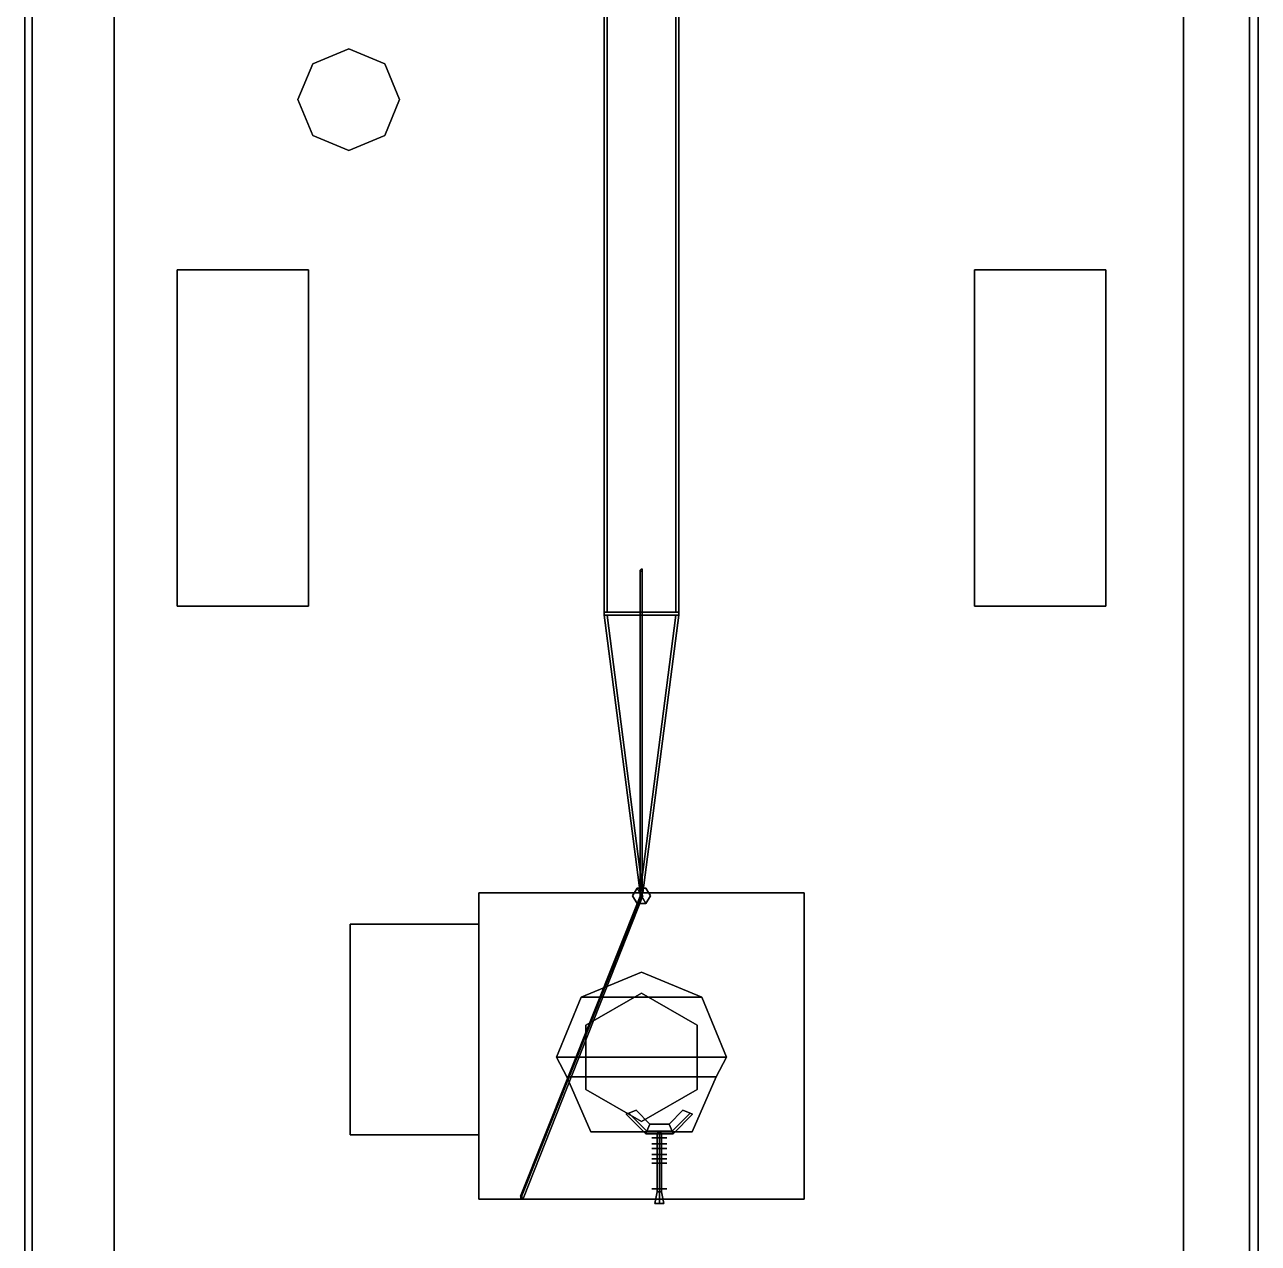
# Model space of a CAD drawing. Header units: millimetres. Extents: x -4.1 to 4.1, y -26.8 to 25.6.
# Drawn here: x -4.13 to 4.13, y -16.38 to -8.22 of the extents above; entities that cross this region are included whole.
import ezdxf

# ---------------------------------------------------------------- set-up
doc = ezdxf.new("R2010")
doc.units = ezdxf.units.MM
for name, color, linetype in [('gun', 1, 'Continuous'), ('railing', 3, 'Continuous'), ('sleeve', 5, 'Continuous'), ('turrets', 2, 'Continuous')]:
    doc.layers.add(name, color=color, linetype=linetype)

msp = doc.modelspace()

# ---------------------------------------------------------------- linework, layer by layer
for points in [[(-4.13, 13.86, -0.12), (-4.08, 13.86, -0.3), (-4.08, -17.84, -0.3), (-4.13, -17.84, -0.12)], [(-4.13, 13.86, 1.39), (-4.13, 13.86, -0.12), (-4.13, -17.84, -0.12), (-4.13, -17.84, 1.39)], [(4.13, -17.84, 1.39), (4.13, 13.86, 1.39), (-4.13, 13.86, 1.39), (-4.13, -17.84, 1.39)], [(-4.08, 13.86, -0.3), (-3.53, 13.86, -0.87), (-3.53, -17.84, -0.87), (-4.08, -17.84, -0.3)], [(-3.53, -17.84, -0.87), (-3.53, 13.86, -0.87), (3.63, 13.86, -0.87), (3.63, -17.84, -0.87)], [(3.63, -17.84, -0.87), (3.63, 13.86, -0.87), (4.07, 13.86, -0.3), (4.07, -17.84, -0.3)], [(4.07, -17.84, -0.3), (4.07, 13.86, -0.3), (4.13, 13.86, -0.12), (4.13, -17.84, -0.12)], [(4.13, -17.84, -0.12), (4.13, 13.86, -0.12), (4.13, 13.86, 1.39), (4.13, -17.84, 1.39)], [(-0.23, -12.15, 10.16), (-0.25, -12.15, 10.16), (-0.25, 6.88, 16.43), (-0.23, 6.88, 16.43)], [(-0.25, 6.88, 16.45), (-0.25, 6.88, 16.43), (-0.25, -12.15, 10.16), (-0.25, -12.15, 10.18)], [(-0.23, 6.88, 16.45), (-0.25, 6.88, 16.45), (-0.25, -12.15, 10.18), (-0.23, -12.15, 10.18)], [(-0.23, -12.15, 10.18), (-0.23, -12.15, 10.16), (-0.23, 6.88, 16.43), (-0.23, 6.88, 16.45)], [(0.25, 6.88, 16.45), (0.23, 6.88, 16.45), (0.23, -12.15, 10.18), (0.25, -12.15, 10.18)], [(0.23, 6.88, 16.45), (0.23, 6.88, 16.43), (0.23, -12.15, 10.16), (0.23, -12.15, 10.18)], [(0.25, -12.15, 10.16), (0.23, -12.15, 10.16), (0.23, 6.88, 16.43), (0.25, 6.88, 16.43)], [(0.25, -12.15, 10.18), (0.25, -12.15, 10.16), (0.25, 6.88, 16.43), (0.25, 6.88, 16.45)], [(-2.2004, -8.4796, 3.93), (-1.96, -8.38, 3.93), (-1.96, -8.38, 1.39), (-2.2004, -8.4796, 1.39)], [(-1.96, -8.38, 3.93), (-1.7196, -8.4796, 3.93), (-1.7196, -8.4796, 1.39), (-1.96, -8.38, 1.39)], [(-2.3, -8.72, 3.93), (-2.2004, -8.4796, 3.93), (-2.2004, -8.4796, 1.39), (-2.3, -8.72, 1.39)], [(-1.7196, -8.4796, 3.93), (-1.62, -8.72, 3.93), (-1.62, -8.72, 1.39), (-1.7196, -8.4796, 1.39)], [(-2.2004, -8.9604, 3.93), (-2.3, -8.72, 3.93), (-2.3, -8.72, 1.39), (-2.2004, -8.9604, 1.39)], [(-1.62, -8.72, 3.93), (-1.7196, -8.9604, 3.93), (-1.7196, -8.9604, 1.39), (-1.62, -8.72, 1.39)], [(-1.96, -9.06, 3.93), (-2.2004, -8.9604, 3.93), (-2.2004, -8.9604, 1.39), (-1.96, -9.06, 1.39)], [(-1.7196, -8.9604, 3.93), (-1.96, -9.06, 3.93), (-1.96, -9.06, 1.39), (-1.7196, -8.9604, 1.39)], [(-3.11, -9.86, 1.58), (-3.11, -9.86, 1.39), (-3.11, -12.11, 1.39), (-3.11, -12.11, 1.58)], [(-2.23, -12.11, 1.58), (-2.23, -9.86, 1.58), (-3.11, -9.86, 1.58), (-3.11, -12.11, 1.58)], [(-2.23, -9.86, 1.58), (-2.23, -9.86, 1.39), (-3.11, -9.86, 1.39), (-3.11, -9.86, 1.58)], [(-2.23, -12.11, 1.39), (-2.23, -9.86, 1.39), (-2.23, -9.86, 1.58), (-2.23, -12.11, 1.58)], [(2.23, -9.86, 1.58), (2.23, -9.86, 1.39), (2.23, -12.11, 1.39), (2.23, -12.11, 1.58)], [(3.11, -12.11, 1.58), (3.11, -9.86, 1.58), (2.23, -9.86, 1.58), (2.23, -12.11, 1.58)], [(3.11, -9.86, 1.58), (3.11, -9.86, 1.39), (2.23, -9.86, 1.39), (2.23, -9.86, 1.58)], [(3.11, -12.11, 1.39), (3.11, -9.86, 1.39), (3.11, -9.86, 1.58), (3.11, -12.11, 1.58)], [(0.005, -11.86, 1.39), (-0.01, -11.87, 1.39), (-0.01, -14.05, 9.05), (0.005, -14.0413, 9.05)], [(-0.01, -11.87, 1.39), (0.005, -11.88, 1.39), (0.005, -14.0587, 9.05), (-0.01, -14.05, 9.05)], [(0.005, -11.88, 1.39), (0.005, -11.86, 1.39), (0.005, -14.0413, 9.05), (0.005, -14.0587, 9.05)], [(-3.11, -12.11, 1.58), (-3.11, -12.11, 1.39), (-2.23, -12.11, 1.39), (-2.23, -12.11, 1.58)], [(2.23, -12.11, 1.58), (2.23, -12.11, 1.39), (3.11, -12.11, 1.39), (3.11, -12.11, 1.58)], [(-0.25, -12.15, 10.18), (-0.25, -12.15, 10.16), (-0.25, -12.17, 10.16), (-0.25, -12.17, 10.18)], [(0.25, -12.15, 10.18), (0.25, -12.15, 10.16), (-0.25, -12.15, 10.16), (-0.25, -12.15, 10.18)], [(0.25, -12.17, 10.18), (0.25, -12.15, 10.18), (-0.25, -12.15, 10.18), (-0.25, -12.17, 10.18)], [(-0.25, -12.17, 10.16), (-0.25, -12.15, 10.16), (0.25, -12.15, 10.16), (0.25, -12.17, 10.16)], [(-0.25, -12.17, 10.18), (-0.25, -12.17, 10.16), (0.25, -12.17, 10.16), (0.25, -12.17, 10.18)], [(-0.23, -12.17, 10.18), (-0.25, -12.17, 10.18), (-0.01, -14.03, 9.55), (0.01, -14.03, 9.55)], [(-0.25, -12.17, 10.18), (-0.25, -12.17, 10.16), (-0.01, -14.03, 9.53), (-0.01, -14.03, 9.55)], [(0.01, -14.03, 9.53), (-0.01, -14.03, 9.53), (-0.25, -12.17, 10.16), (-0.23, -12.17, 10.16)], [(0.01, -14.03, 9.55), (0.01, -14.03, 9.53), (-0.23, -12.17, 10.16), (-0.23, -12.17, 10.18)], [(0.23, -12.17, 10.18), (0.23, -12.17, 10.16), (-0.01, -14.03, 9.53), (-0.01, -14.03, 9.55)], [(0.25, -12.17, 10.18), (0.23, -12.17, 10.18), (-0.01, -14.03, 9.55), (0.01, -14.03, 9.55)], [(0.01, -14.03, 9.53), (-0.01, -14.03, 9.53), (0.23, -12.17, 10.16), (0.25, -12.17, 10.16)], [(0.01, -14.03, 9.55), (0.01, -14.03, 9.53), (0.25, -12.17, 10.16), (0.25, -12.17, 10.18)], [(0.25, -12.17, 10.16), (0.25, -12.15, 10.16), (0.25, -12.15, 10.18), (0.25, -12.17, 10.18)], [(-1.09, -14.03, 2.24), (-1.09, -14.03, 1.39), (-1.09, -16.08, 1.39), (-1.09, -16.08, 2.24)], [(1.09, -14.03, 2.24), (1.09, -14.03, 1.39), (-1.09, -14.03, 1.39), (-1.09, -14.03, 2.24)], [(1.09, -16.08, 2.24), (1.09, -14.03, 2.24), (-1.09, -14.03, 2.24), (-1.09, -16.08, 2.24)], [(-0.79, -16.07, 2.24), (-0.81, -16.06, 2.24), (-0.005, -14.0413, 9.05), (0.01, -14.05, 9.05)], [(-0.81, -16.06, 2.24), (-0.81, -16.08, 2.24), (-0.005, -14.0587, 9.05), (-0.005, -14.0413, 9.05)], [(-0.03, -13.998, 1.39), (-0.06, -14.05, 1.39), (-0.06, -14.05, 9.79), (-0.03, -13.998, 9.79)], [(0.03, -14.102, 9.79), (-0.03, -13.998, 9.79), (-0.06, -14.05, 9.79), (-0.03, -14.102, 9.79)], [(0.03, -13.998, 1.39), (-0.03, -13.998, 1.39), (-0.03, -13.998, 9.79), (0.03, -13.998, 9.79)], [(0.06, -14.05, 9.79), (0.03, -13.998, 9.79), (-0.03, -13.998, 9.79), (0.03, -14.102, 9.79)], [(0.06, -14.05, 1.39), (0.03, -13.998, 1.39), (0.03, -13.998, 9.79), (0.06, -14.05, 9.79)], [(1.09, -16.08, 1.39), (1.09, -14.03, 1.39), (1.09, -14.03, 2.24), (1.09, -16.08, 2.24)], [(-0.81, -16.08, 2.24), (-0.79, -16.07, 2.24), (0.01, -14.05, 9.05), (-0.005, -14.0587, 9.05)], [(-0.06, -14.05, 1.39), (-0.03, -14.102, 1.39), (-0.03, -14.102, 9.79), (-0.06, -14.05, 9.79)], [(-0.03, -14.102, 1.39), (0.03, -14.102, 1.39), (0.03, -14.102, 9.79), (-0.03, -14.102, 9.79)], [(0.03, -14.102, 1.39), (0.06, -14.05, 1.39), (0.06, -14.05, 9.79), (0.03, -14.102, 9.79)], [(-1.95, -14.24, 2.12), (-1.95, -14.24, 1.39), (-1.95, -15.65, 1.39), (-1.95, -15.65, 2.12)], [(-1.09, -14.24, 2.12), (-1.09, -14.24, 1.39), (-1.95, -14.24, 1.39), (-1.95, -14.24, 2.12)], [(-1.09, -15.65, 2.12), (-1.09, -14.24, 2.12), (-1.95, -14.24, 2.12), (-1.95, -15.65, 2.12)], [(-1.95, -15.65, 2.12), (-1.95, -15.65, 1.39), (-1.09, -15.65, 1.39), (-1.09, -15.65, 2.12)], [(-1.09, -16.08, 2.24), (-1.09, -16.08, 1.39), (1.09, -16.08, 1.39), (1.09, -16.08, 2.24)]]:
    msp.add_3dface(points)
at = {"layer": 'gun'}
for points in [[(0.07, -15.67, 2.53), (0.17, -15.67, 2.53), (0.17, -15.67, 2.43), (0.07, -15.67, 2.43)], [(0.17, -15.67, 2.53), (0.07, -15.67, 2.53), (0.07, -15.67, 2.43), (0.17, -15.67, 2.43)], [(0.12, -15.64, 2.495), (0.105, -15.64, 2.48), (0.105, -16.03, 2.48), (0.12, -16.03, 2.495)], [(0.105, -15.64, 2.48), (0.12, -15.64, 2.465), (0.12, -16.03, 2.465), (0.105, -16.03, 2.48)], [(0.12, -15.64, 2.465), (0.135, -15.64, 2.48), (0.135, -16.03, 2.48), (0.12, -16.03, 2.465)], [(0.135, -15.64, 2.48), (0.12, -15.64, 2.495), (0.12, -16.03, 2.495), (0.135, -16.03, 2.48)], [(0.07, -15.71, 2.53), (0.17, -15.71, 2.53), (0.17, -15.71, 2.43), (0.07, -15.71, 2.43)], [(0.17, -15.71, 2.53), (0.07, -15.71, 2.53), (0.07, -15.71, 2.43), (0.17, -15.71, 2.43)], [(0.07, -15.74, 2.53), (0.17, -15.74, 2.53), (0.17, -15.74, 2.43), (0.07, -15.74, 2.43)], [(0.17, -15.74, 2.53), (0.07, -15.74, 2.53), (0.07, -15.74, 2.43), (0.17, -15.74, 2.43)], [(0.07, -15.78, 2.53), (0.17, -15.78, 2.53), (0.17, -15.78, 2.43), (0.07, -15.78, 2.43)], [(0.17, -15.78, 2.53), (0.07, -15.78, 2.53), (0.07, -15.78, 2.43), (0.17, -15.78, 2.43)], [(0.17, -15.81, 2.53), (0.07, -15.81, 2.53), (0.07, -15.81, 2.43), (0.17, -15.81, 2.43)], [(0.07, -15.81, 2.53), (0.17, -15.81, 2.53), (0.17, -15.81, 2.43), (0.07, -15.81, 2.43)], [(0.07, -15.84, 2.53), (0.17, -15.84, 2.53), (0.17, -15.84, 2.43), (0.07, -15.84, 2.43)], [(0.17, -15.84, 2.53), (0.07, -15.84, 2.53), (0.07, -15.84, 2.43), (0.17, -15.84, 2.43)], [(0.17, -16.01, 2.53), (0.07, -16.01, 2.53), (0.07, -16.01, 2.43), (0.17, -16.01, 2.43)], [(0.07, -16.01, 2.53), (0.17, -16.01, 2.53), (0.17, -16.01, 2.43), (0.07, -16.01, 2.43)], [(0.105, -16.03, 2.48), (0.12, -16.03, 2.465), (0.12, -16.11, 2.45), (0.09, -16.11, 2.48)], [(0.12, -16.03, 2.495), (0.105, -16.03, 2.48), (0.09, -16.11, 2.48), (0.12, -16.11, 2.51)], [(0.135, -16.03, 2.48), (0.12, -16.03, 2.495), (0.12, -16.11, 2.51), (0.15, -16.11, 2.48)], [(0.12, -16.03, 2.465), (0.135, -16.03, 2.48), (0.15, -16.11, 2.48), (0.12, -16.11, 2.45)], [(0.15, -16.11, 2.48), (0.12, -16.11, 2.51), (0.09, -16.11, 2.48), (0.12, -16.11, 2.45)]]:
    msp.add_3dface(points, dxfattribs=at)
at = {"layer": 'railing'}
for points in [[(-4.13, -17.84, 1.39), (-4.13, 13.86, 1.39), (-4.13, 13.86, 2.2), (-4.13, -17.84, 2.2)], [(4.13, -17.84, 1.39), (4.13, 13.86, 1.39), (4.13, 13.86, 2.2), (4.13, -17.84, 2.2)]]:
    msp.add_3dface(points, dxfattribs=at)
at = {"layer": 'sleeve'}
for points in [[(-0.1017, -15.5118, 2.48), (-0.0849, -15.5049, 2.3882), (0.0351, -15.6249, 2.3882), (0.0282, -15.6417, 2.48)], [(-0.0849, -15.5049, 2.5718), (-0.1017, -15.5118, 2.48), (0.0282, -15.6417, 2.48), (0.0351, -15.6249, 2.5718)], [(-0.0849, -15.5049, 2.3882), (-0.0368, -15.4849, 2.3103), (0.0551, -15.5768, 2.3103), (0.0351, -15.6249, 2.3882)], [(-0.0368, -15.4849, 2.6497), (-0.0849, -15.5049, 2.5718), (0.0351, -15.6249, 2.5718), (0.0551, -15.5768, 2.6497)], [(0.2049, -15.6249, 2.3882), (0.1849, -15.5768, 2.3103), (0.2768, -15.4849, 2.3103), (0.3249, -15.5049, 2.3882)], [(0.1849, -15.5768, 2.6497), (0.2049, -15.6249, 2.5718), (0.3249, -15.5049, 2.5718), (0.2768, -15.4849, 2.6497)], [(0.2118, -15.6417, 2.48), (0.2049, -15.6249, 2.3882), (0.3249, -15.5049, 2.3882), (0.3417, -15.5118, 2.48)], [(0.2049, -15.6249, 2.5718), (0.2118, -15.6417, 2.48), (0.3417, -15.5118, 2.48), (0.3249, -15.5049, 2.5718)], [(0.0351, -15.6249, 2.3882), (0.0551, -15.5768, 2.3103), (0.1849, -15.5768, 2.3103), (0.2049, -15.6249, 2.3882)], [(0.0551, -15.5768, 2.6497), (0.0351, -15.6249, 2.5718), (0.2049, -15.6249, 2.5718), (0.1849, -15.5768, 2.6497)], [(0.0282, -15.6417, 2.48), (0.0351, -15.6249, 2.3882), (0.2049, -15.6249, 2.3882), (0.2118, -15.6417, 2.48)], [(0.0351, -15.6249, 2.5718), (0.0282, -15.6417, 2.48), (0.2118, -15.6417, 2.48), (0.2049, -15.6249, 2.5718)]]:
    msp.add_3dface(points, dxfattribs=at)
at = {"layer": 'turrets'}
for points in [[(0, -14.56, 2.31), (-0.4031, -14.7269, 2.31), (-0.4031, -14.7269, 2.87), (0, -14.56, 2.87)], [(0.4031, -14.7269, 2.31), (-0.4031, -14.7269, 2.31), (0, -14.56, 2.31)], [(0, -14.56, 2.87), (-0.4031, -14.7269, 2.87), (0.4031, -14.7269, 2.87), (0, -14.56, 2.87)], [(0.4031, -14.7269, 2.31), (0, -14.56, 2.31), (0, -14.56, 2.87), (0.4031, -14.7269, 2.87)], [(0, -14.7, 2.05), (-0.3724, -14.915, 2.05), (-0.3724, -14.915, 2.31), (0, -14.7, 2.31)], [(0.3724, -14.915, 2.05), (0, -14.7, 2.05), (0, -14.7, 2.31), (0.3724, -14.915, 2.31)], [(-0.4031, -14.7269, 2.87), (-0.57, -15.13, 2.87), (0.57, -15.13, 2.87), (0.4031, -14.7269, 2.87)], [(0.57, -15.13, 2.31), (-0.57, -15.13, 2.31), (-0.4031, -14.7269, 2.31), (0.4031, -14.7269, 2.31)], [(-0.4031, -14.7269, 2.31), (-0.57, -15.13, 2.31), (-0.57, -15.13, 2.87), (-0.4031, -14.7269, 2.87)], [(0.57, -15.13, 2.31), (0.4031, -14.7269, 2.31), (0.4031, -14.7269, 2.87), (0.57, -15.13, 2.87)], [(-0.3724, -14.915, 2.05), (-0.3724, -15.345, 2.05), (-0.3724, -15.345, 2.31), (-0.3724, -14.915, 2.31)], [(0.3724, -15.345, 2.05), (0.3724, -14.915, 2.05), (0.3724, -14.915, 2.31), (0.3724, -15.345, 2.31)], [(-0.57, -15.13, 2.31), (-0.5, -15.26, 2.31), (-0.5, -15.26, 2.87), (-0.57, -15.13, 2.87)], [(0.5, -15.26, 2.31), (-0.5, -15.26, 2.31), (-0.57, -15.13, 2.31), (0.57, -15.13, 2.31)], [(-0.57, -15.13, 2.87), (-0.5, -15.26, 2.87), (0.5, -15.26, 2.87), (0.57, -15.13, 2.87)], [(0.5, -15.26, 2.31), (0.57, -15.13, 2.31), (0.57, -15.13, 2.87), (0.5, -15.26, 2.87)], [(-0.5, -15.26, 2.31), (-0.34, -15.63, 2.31), (-0.34, -15.63, 2.65), (-0.5, -15.26, 2.87)], [(0.34, -15.63, 2.31), (-0.34, -15.63, 2.31), (-0.5, -15.26, 2.31), (0.5, -15.26, 2.31)], [(-0.5, -15.26, 2.87), (-0.34, -15.63, 2.65), (0.34, -15.63, 2.65), (0.5, -15.26, 2.87)], [(0.5, -15.26, 2.87), (0.34, -15.63, 2.65), (0.34, -15.63, 2.31), (0.5, -15.26, 2.31)], [(-0.3724, -15.345, 2.05), (0, -15.56, 2.05), (0, -15.56, 2.31), (-0.3724, -15.345, 2.31)], [(0, -15.56, 2.05), (0.3724, -15.345, 2.05), (0.3724, -15.345, 2.31), (0, -15.56, 2.31)], [(0.34, -15.63, 2.65), (-0.34, -15.63, 2.65), (-0.34, -15.63, 2.31), (0.34, -15.63, 2.31)]]:
    msp.add_3dface(points, dxfattribs=at)

doc.saveas('drawing.dxf')
